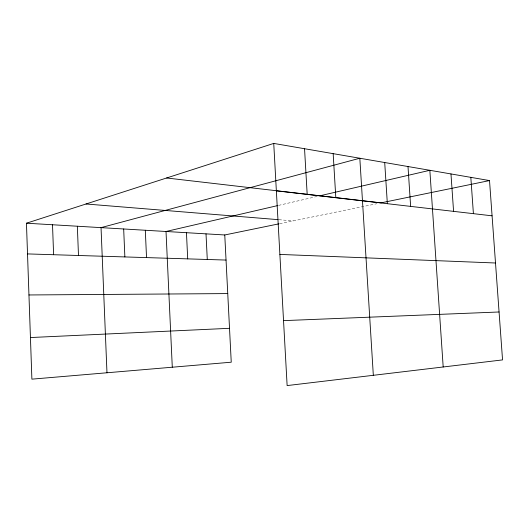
<?xml version="1.0" encoding="UTF-8"?>
<svg xmlns="http://www.w3.org/2000/svg" width="529" height="529" viewBox="0 0 529 529"><rect width="100%" height="100%" fill="white"/><g stroke="black" fill="none" stroke-linecap="round" stroke-linejoin="round"><path stroke-width="0.4" stroke-dasharray="2.65 1.98" d="M278.538 205.391L317.585 196.338M279.669 223.688L377.045 203.685M278.935 219.714L293.317 220.884"/><path stroke-width="0.79" d="M278.869 223.853L224.765 234.969L231.246 362.206L31.892 379.154L26.45 223.212L273.738 143.419L489.517 180.574L502.55 359.905L287.128 385.581L273.738 143.419M277.738 205.576L166.02 231.49L172.289 367.219M319.966 195.783L429.846 170.298L443.19 366.981M489.517 180.574L381.025 202.865L166.602 177.989M30.437 337.548L229.52 328.311M283.537 320.634L499.065 311.984M28.95 294.964L227.748 293.588M27.521 253.913L226.042 260.063M279.874 254.423L495.508 262.999M26.45 223.212L224.765 234.969M86.022 203.989L278.135 219.647M276.356 190.83L492.082 215.825M470.823 177.354L473.409 213.663M450.973 173.935L453.578 211.362M408.004 166.536L410.636 206.389M384.709 162.529L387.354 203.691M373.329 375.306L359.826 158.244L101.039 227.635L106.977 372.766M333.164 153.655L335.816 197.714M304.545 148.722L307.184 194.401M206.012 233.858L207.282 259.481M186.453 232.7L187.702 258.879M145.31 230.26L146.526 257.603M123.674 228.978L124.864 256.929M77.346 226.233L78.484 255.494M52.51 224.759L53.614 254.72"/></g></svg>
